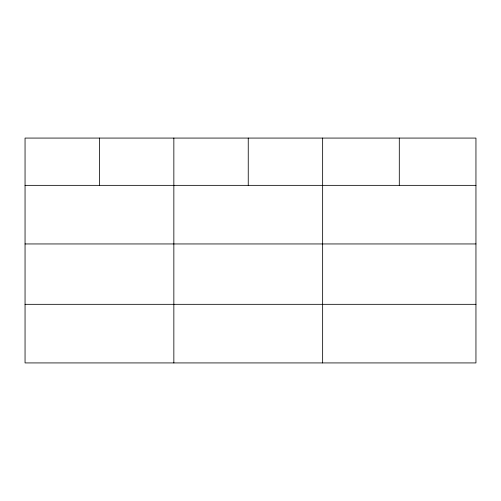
<?xml version="1.0" encoding="UTF-8"?>
<svg xmlns="http://www.w3.org/2000/svg" width="501" height="501" viewBox="0 0 501 501"><rect width="100%" height="100%" fill="white"/><g stroke="black" fill="none" stroke-linecap="round" stroke-linejoin="round"><path stroke-width="0.75" d="M475.95 243.949L475.95 138.076L25.05 138.076L25.05 362.924L475.95 362.924L475.95 243.949L25.05 243.949M25.05 185.351L475.95 185.351M25.05 304.326L475.95 304.326M399.297 138.076L399.297 185.351M322.644 138.076L322.644 362.924M248.245 138.076L248.245 185.351M173.847 138.076L173.847 362.924M99.449 138.076L99.449 185.351"/></g></svg>
